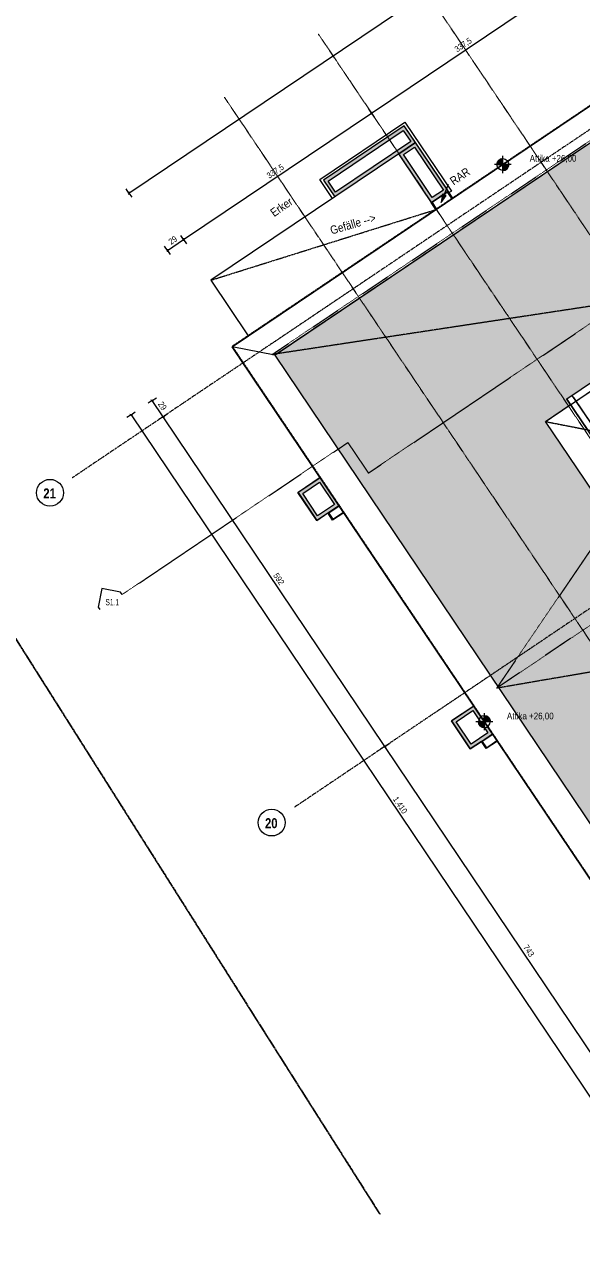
# Model space of a CAD drawing. Header units: centimetres. Extents: x -4512 to 25286, y -2765 to 13485.
# Drawn here: x 17873 to 18703, y 7832 to 9664 of the extents above; entities that cross this region are included whole.
import ezdxf

# ---------------------------------------------------------------- set-up
doc = ezdxf.new("R2010")
doc.units = ezdxf.units.CM
for name, pattern in [('_3D Schnittbereich_', [0.6000000000000001, 0.4, -0.2]), ('_Referenzebene_', [0.6, 0.4, -0.1, 0, -0.1]), ('_Schnittlinie_', [0.6, 0.3, -0.1, 0.1, -0.1]), ('DB_Strichpunkt', [0.28, 0.15, -0.065, 0, -0.065]), ('Grundgrenze', [0.8999999999999999, 0.4, -0.1, 0.1, -0.1, 0.1, -0.1]), ('Rasterlinie', [2.2225, 1.27, -0.3175000000000001, 0.3175000000000001, -0.3175000000000001]), ('Strich', [0.30000000000000004, 0.2, -0.1]), ('Verdeckt', [0.30000000000000004, 0.2, -0.1]), ('Verdeckt 0_5', [0.10584, 0.05292, -0.05292])]:
    doc.linetypes.add(name, pattern=pattern)
for name, color, linetype, lineweight in [('A-ANNO-DIMS', 7, 'Continuous', 5), ('A-ANNO-DIMS-50', 7, 'Continuous', 5), ('A-DETL-HDLN', 7, 'Verdeckt', 5), ('A-FLOR', 7, 'Continuous', 9), ('A-FLOR-PATT', 7, 'Continuous', 9), ('A-GENM', 7, 'Continuous', 9), ('A-WALL', 7, 'Continuous', 9), ('G-ANNO-DIMS', 7, 'Continuous', 5), ('I-WALL', 7, 'Continuous', 9), ('Q-SPCQ', 7, 'Continuous', 9), ('S-GRID', 7, 'Continuous', 5), ('S-GRID-IDEN', 7, 'Continuous', 13), ('Text', 7, 'Continuous', 5)]:
    doc.layers.add(name, color=color, linetype=linetype, lineweight=lineweight)
for name, color, linetype, lineweight, true_color in [('A-DETL', 251, 'Continuous', 9, 0x4f4f4f), ('C-PROP-LINE', 96, 'Grundgrenze', 25, 0x008000), ('G-ANNO-SYMB', 9, '_3D Schnittbereich_', 5, 0xc0c0c0)]:
    doc.layers.add(name, color=color, linetype=linetype, lineweight=lineweight, true_color=true_color)
doc.styles.add('Arial Narrow', font='ARIALN.TTF', dxfattribs={"width": 0.75, "height": 9.249999999999993})
doc.styles.add('Arial Unicode MS_1', font='ARIALUNI.ttf', dxfattribs={"width": 0.85, "height": 9.999999999999998})
doc.styles.add('Arial Unicode MS_3', font='ARIALUNI.ttf', dxfattribs={"width": 0.8, "height": 9})
doc.styles.add('Arial Unicode MS_4', font='ARIALUNI.ttf', dxfattribs={"width": 0.85, "height": 12.5})
doc.styles.add('Arial Unicode MS_B', font='', dxfattribs={"width": 0.8, "height": 14.99999999999999})
doc.styles.get('Arial Unicode MS_B').set_extended_font_data('Arial Unicode MS', bold=True)
doc.dimstyles.new('M_1_100', dxfattribs={"dimscale": 30.48, "dimtxt": 9.052603678738716, "dimasz": 0.0984251968503937, "dimexe": 0.2460629921259842, "dimexo": 0.0625, "dimgap": 0.0328083989501312, "dimtad": 1, "dimdec": 1, "dimrnd": 0.5, "dimdsep": 46, "dimtxsty": 'Arial Unicode MS_3', "dimblk1": 'OBLIQUE', "dimblk2": 'OBLIQUE', "dimsah": 1, "dimcen": 0.09, "dimazin": 0, "dimtfac": 1, "dimtdec": 4, "dimtix": 1, "dimtmove": 0, "dimatfit": 3, "dimfxl": 0.2460629921259842, "dimfxlon": 1, "dimtvp": 1, "dimtolj": 1, "dimtzin": 0, "dimlwd": 13, "dimlwe": 13, "dimarcsym": 2})

# ---------------------------------------------------------------- blocks, each defined once
blk = doc.blocks.new('062_HNP_Attikaverblechung - 062_Attikaverblechung-14013506-DD - FOK AF 300')
at = {"layer": 'A-GENM', "lineweight": 5}
for p, q in [((6.226e-13, -8.46e-13), (1410.113926068983, -8.46e-13)), ((46.0000000000008, -46.00000000000093), (6.226e-13, -8.392e-13)), ((1364.113926068984, -46.00000000000059), (1410.113926068984, -4.331e-13)), ((1364.113926068983, -46.00000000000086), (46.0000000000008, -46.00000000000086))]:
    blk.add_line(p, q, dxfattribs=at)
blk = doc.blocks.new('HNP_Träger - HNP_Träger-18591599-DD - FOK AF 300')
at = {"layer": 'A-GENM', "lineweight": 5}
for p, q in [((529.2660210605151, 4.999999999999184), (0, 4.999999999999184)), ((0, 4.999999999999184), (0, -5.000000000000861)), ((529.2660210605151, -5.000000000000861), (529.2660210605151, 4.999999999999184)), ((0, -5.00000000000086), (529.2660210605151, -5.000000000000861))]:
    blk.add_line(p, q, dxfattribs=at)
at = {"layer": 'A-GENM', "linetype": 'Strich', "lineweight": 5}
for p, q in [((-9.746e-13, 5.000000000000112), (529.2660210605139, 5.000000000000112)), ((-9.746e-13, -5.000000000000861), (-9.746e-13, 5.000000000000111)), ((529.2660210605139, 5.000000000000112), (529.2660210605139, -5.00000000000086)), ((529.2660210605139, -5.000000000000861), (-9.746e-13, -5.000000000000861))]:
    blk.add_line(p, q, dxfattribs=at)
blk = doc.blocks.new('HNP_Träger - HNP_Träger-18589717-DD - FOK AF 300')
at = {"layer": 'A-GENM', "lineweight": 5}
for p, q in [((726.9955173574846, 4.999999999999184), (0, 4.999999999999184)), ((0, 4.999999999999184), (0, -5.000000000000861)), ((726.9955173574846, -5.000000000000861), (726.9955173574846, 4.999999999999184)), ((0, -5.00000000000086), (726.9955173574846, -5.000000000000861))]:
    blk.add_line(p, q, dxfattribs=at)
at = {"layer": 'A-GENM', "linetype": 'Strich', "lineweight": 5}
for p, q in [((-9.746e-13, 5.000000000000112), (726.9955173574832, 5.000000000000112)), ((-9.746e-13, -5.000000000000861), (-9.746e-13, 5.000000000000111)), ((726.9955173574832, 5.000000000000112), (726.9955173574832, -5.00000000000086)), ((726.9955173574832, -5.000000000000861), (-9.746e-13, -5.000000000000861))]:
    blk.add_line(p, q, dxfattribs=at)
blk = doc.blocks.new('HNP_Pflanztog - Planztrog mit Boden-V27-DD - FOK AF 300')
at = {"layer": 'Q-SPCQ', "true_color": 0xcbcbcb}
h = blk.add_hatch(color=9, dxfattribs=at)
h.paths.add_polyline_path([(0.0029722565188831, 144.99999999998), (-9.5292e-12, -2.55557e-11), (29.99999999998452, -2.85877e-11), (29.99999999998971, 144.9999999999813), (0.5457455343479001, 144.9999999999805)])
h.paths.add_polyline_path([(4.9999999999902, 139.9999999999747), (24.99999999998998, 139.9999999999747), (24.99462764192253, 4.999999999974174), (4.9999999999902, 4.999999999974607), (4.9999999999902, 138.3049183181878)])
at = {"layer": 'Q-SPCQ', "lineweight": 5}
for p, q in [((30.00000000000025, 145.0000000000001), (0.0029722565282533, 145.0000000000001)), ((5.000000000000013, 5), (5.000000000000217, 140.0000000000001)), ((5.000000000000217, 140.0000000000001), (25.00000000000023, 140.0000000000001)), ((25.00000000000023, 140.0000000000001), (25.00000000000001, 5)), ((30, 0), (30.00000000000025, 145.0000000000001)), ((4.74e-14, 29.86735078804913), (0, 0)), ((0, 0), (30, 0)), ((25.00000000000001, 5), (5.000000000000013, 5))]:
    blk.add_line(p, q, dxfattribs=at)
blk = doc.blocks.new('HNP_Pflanztog - Planztrog mit Boden-V28-DD - FOK AF 300')
at = {"layer": 'Q-SPCQ', "true_color": 0xcbcbcb}
h = blk.add_hatch(color=9, dxfattribs=at)
h.paths.add_polyline_path([(29.99627967381683, 86.99986401908254), (0.0032795906177807, 86.9460788216769), (0.128867398584448, 1.03955e-11), (29.9962796741001, 0.0037203258783484), (29.99627967381639, 86.9961436929287)])
h.paths.add_polyline_path([(24.99999999997049, 81.99986401908367), (24.99999999997136, 5.000000000007526), (4.999999999970709, 5.000000000008392), (4.999999999971142, 81.9998640190828), (21.92339267440675, 81.9998640190828)])
at = {"layer": 'Q-SPCQ', "lineweight": 5}
for p, q in [((1.354e-13, 86.9998640190748), (0, 0)), ((0.4999085302011129, 86.9998640190748), (1.354e-13, 86.9998640190748)), ((5.000000000000013, 5), (5.000000000000122, 81.9998640190748)), ((5.000000000000122, 81.9998640190748), (25.00000000000014, 81.9998640190748)), ((25.00000000000014, 81.9998640190748), (25.00000000000001, 5)), ((0, 0), (29.99621818665966, 0)), ((25.00000000000001, 5), (5.000000000000013, 5))]:
    blk.add_line(p, q, dxfattribs=at)
blk = doc.blocks.new('HNP_Pflanztog - Planztrog mit Boden-V68-DD - FOK AF 300')
at = {"layer": 'Q-SPCQ', "true_color": 0xcbcbcb}
h = blk.add_hatch(color=9, dxfattribs=at)
h.paths.add_polyline_path([(3.85501e-11, -1.21281e-11), (39.80999186769216, -1.12618e-11), (39.80655692287506, 49.99999999998776), (3.89832e-11, 49.99999999998863), (3.89832e-11, 8.363326405645658)])
h.paths.add_polyline_path([(5.000000000038713, 4.999999999989334), (5.000000000039146, 44.9999999999889), (35.00000000003839, 44.99999999998803), (35.00000000003882, 4.999999999988468), (13.52828470088126, 4.999999999988468)])
at = {"layer": 'Q-SPCQ', "lineweight": 5}
for p, q in [((8.12e-14, 50.00000000000014), (0, 0)), ((39.80865927516382, 50.00000000000014), (8.12e-14, 50.00000000000014)), ((5.000000000000013, 5), (5.000000000000068, 45.00000000000014)), ((5.000000000000068, 45.00000000000014), (35.00000000000007, 45.00000000000014)), ((35.00000000000007, 45.00000000000014), (35.00000000000001, 5)), ((0, 0), (19.83699035929509, 0)), ((35.00000000000001, 5), (5.000000000000013, 5))]:
    blk.add_line(p, q, dxfattribs=at)
blk = doc.blocks.new('HNP_Pflanztog - Planztrog mit Boden-V69-DD - FOK AF 300')
at = {"layer": 'Q-SPCQ', "true_color": 0xcbcbcb}
h = blk.add_hatch(color=9, dxfattribs=at)
h.paths.add_polyline_path([(3.76838e-11, -1.4727e-11), (39.82088644630213, -1.38607e-11), (39.81759296780773, 49.99999999998603), (3.72506e-11, 49.99999999998603), (3.72506e-11, 8.363326405643924)])
h.paths.add_polyline_path([(5.00000000003698, 4.999999999986735), (5.00000000003698, 44.9999999999863), (35.00000000003709, 44.99999999998543), (35.00000000003666, 4.999999999985002), (9.730062349123411, 4.999999999986735)])
at = {"layer": 'Q-SPCQ', "lineweight": 5}
for p, q in [((8.12e-14, 50.00000000000014), (0, 0)), ((39.8195538537752, 50.00000000000014), (8.12e-14, 50.00000000000014)), ((5.000000000000013, 5), (5.000000000000068, 45.00000000000014)), ((5.000000000000068, 45.00000000000014), (35.00000000000007, 45.00000000000014)), ((35.00000000000007, 45.00000000000014), (35.00000000000001, 5)), ((0, 0), (19.83699035929509, 0)), ((35.00000000000001, 5), (5.000000000000013, 5))]:
    blk.add_line(p, q, dxfattribs=at)
blk = doc.blocks.new('Family - ___-3356438-DD - FOK AF 300')
at = {"layer": 'C-PROP-LINE', "color": 1, "true_color": 0xff0000}
for p, q in [((30245.33117590843, 10231.71338968583), (31532.34970534381, 8196.40095674229)), ((31532.34970534381, 8196.400956742293), (31725.53173393755, 7891.892179188157))]:
    blk.add_line(p, q, dxfattribs=at)
blk = doc.blocks.new('Family - ___-5162724-DD - FOK AF 300')
at = {"layer": 'C-PROP-LINE', "linetype": '_Referenzebene_'}
for p, q in [((32550.83269316327, 9886.918158669558), (31505.64471027197, 9183.857499488508)), ((31505.64471027197, 9183.857499488508), (32292.62416532374, 8013.915364630548))]:
    blk.add_line(p, q, dxfattribs=at)
blk = doc.blocks.new('Raster - Raster horizontal Kreis-118396-DD - FOK AF 300')
at = {"layer": 'S-GRID-IDEN'}
blk.add_circle((0, 0), 0.4000000000000004, dxfattribs=at)
blk = doc.blocks.new('Höhenkoten - Roh-32967-DD - FOK AF 300')
at = {"layer": 'G-ANNO-DIMS'}
h = blk.add_hatch(color=256, dxfattribs=at)
edge = h.paths.add_edge_path()
edge.add_arc((-0.0027363332696677, -1.1e-15), 0.1755155214602179, 89.10670749709578, 180.0000000000002, ccw=False)
edge.add_line((6e-16, 0.1754941900852822), (4e-16, -1.1e-15))
edge.add_line((4e-16, -1.1e-15), (-0.1782518547298856, -6e-16))
h = blk.add_hatch(color=256, dxfattribs=at)
edge = h.paths.add_edge_path()
edge.add_arc((-0.0027363332696677, 3e-16), 0.1755155214602181, 270.89329250290405, 359.99999999999847, ccw=False)
edge.add_line((2e-16, -0.1754941900852832), (4e-16, -1e-15))
edge.add_line((4e-16, -1e-15), (0.1727791881905504, -3.3e-15))
for p, q in [((-0.2527363332696674, 0), (0.2472636667303326, 0)), ((-0.2014091323909538, 0), (0.1981284657474312, 0)), ((8e-16, 0.2549520929039358), (0, -0.2549520929039358)), ((4e-16, -1.1e-15), (6e-16, 0.1754941900852822)), ((-0.1782518547298856, -6e-16), (4e-16, -1.1e-15)), ((0.1727791881905504, -3.3e-15), (4e-16, -1e-15)), ((4e-16, -1e-15), (2e-16, -0.1754941900852832))]:
    blk.add_line(p, q, dxfattribs=at)
blk.add_circle((-0.0027363332696675, 0), 0.1755155214602182, dxfattribs=at)
for centre, radius, start, end in [((-0.0027363332696677, -1.1e-15), 0.1755155214602179, 89.10670749709544, 179.9999999999998), ((-0.0027363332696677, 3e-16), 0.1755155214602181, 270.8932925029036, 359.9999999999981)]:
    blk.add_arc(centre, radius, start, end, dxfattribs=at)
blk = doc.blocks.new('DIMBLOCK16-DD - FOK AF 300')
at = {"layer": 'A-ANNO-DIMS-50', "lineweight": 13}
for p, q in [((18063.145763907, 9103.728132239896), (18069.36885839452, 9107.914191842849)), ((18063.145763907, 9103.728132239896), (18056.92266941949, 9099.542072636941)), ((18063.145763907, 9103.728132239896), (18061.06393308891, 9104.135539216808)), ((18079.33292535857, 9079.663917978207), (18063.145763907, 9103.728132239896)), ((18063.145763907, 9103.728132239896), (18065.2275947251, 9103.320725262984)), ((18079.33292535856, 9079.663917978207), (18073.10983087105, 9075.477858375254)), ((18079.33292535857, 9079.663917978207), (18077.25109454048, 9080.071324955117)), ((18079.33292535856, 9079.663917978207), (18085.55601984607, 9083.849977581156)), ((18079.33292535857, 9079.663917978207), (18081.41475617666, 9079.256511001293))]:
    blk.add_line(p, q, dxfattribs=at)
at = {"layer": 'A-ANNO-DIMS-50', "color": 0, "lineweight": 13, "insert": (18078.67467297736, 9103.36479021584), "char_height": 9, "width": 13.27715206215012, "attachment_point": 1, "rotation": 303.9273521159066, "line_spacing_factor": 1.117605392436879, "style": 'Arial Unicode MS_3'}
blk.add_mtext('29', dxfattribs=at)
blk = doc.blocks.new('_Oblique')
at = {"color": 0, "linetype": 'ByBlock', "lineweight": -2}
blk.add_line((-0.5, -0.5), (0.5, 0.5), dxfattribs=at)
blk = doc.blocks.new('DIMBLOCK28-DD - FOK AF 300')
at = {"layer": 'A-ANNO-DIMS-50', "lineweight": 13}
for p, q in [((18031.64936727202, 9082.541745170396), (18037.87246454222, 9086.727800636541)), ((18031.64936727202, 9082.541745170396), (18025.42627000182, 9078.35568970425)), ((18031.64936727202, 9082.541745170394), (18029.56753672475, 9082.949153531205)), ((18031.64936727202, 9082.541745170394), (18818.62804460404, 7912.599087168112)), ((18031.64936727202, 9082.541745170394), (18033.73119781929, 9082.134336809584)), ((18818.62804460403, 7912.599087168112), (18824.85114187424, 7916.785142634258)), ((18818.62804460403, 7912.599087168112), (18812.40494733383, 7908.413031701966)), ((18818.62804460404, 7912.599087168112), (18816.54621405678, 7913.006495528921)), ((18818.62804460404, 7912.599087168112), (18820.70987515131, 7912.191678807301))]:
    blk.add_line(p, q, dxfattribs=at)
at = {"layer": 'A-ANNO-DIMS-50', "color": 0, "lineweight": 13, "insert": (18428.73778834658, 8514.942249328204), "char_height": 9, "width": 29.77300765451845, "attachment_point": 1, "rotation": 303.92731402850274, "line_spacing_factor": 1.117605392436879, "style": 'Arial Unicode MS_3'}
blk.add_mtext('1.410', dxfattribs=at)
blk = doc.blocks.new('DIMBLOCK29-DD - FOK AF 300')
at = {"layer": 'A-ANNO-DIMS-50', "lineweight": 13}
for p, q in [((18028.35645210731, 9412.66596452143), (19073.54396763836, 10115.72731849121)), ((19073.54396763836, 10115.72731849121), (19069.3579080354, 10121.95041297873)), ((19073.54396763836, 10115.72731849121), (19073.13656066144, 10113.64548767312)), ((19073.54396763836, 10115.72731849121), (19073.95137461526, 10117.80914930931)), ((19073.54396763836, 10115.72731849121), (19077.73002724131, 10109.5042240037)), ((18028.35645210731, 9412.665964521431), (18024.17039250436, 9418.889059008943)), ((18028.35645210731, 9412.66596452143), (18027.9490451304, 9410.584133703336)), ((18028.35645210731, 9412.66596452143), (18028.76385908422, 9414.747795339523)), ((18028.35645210731, 9412.665964521431), (18032.54251171027, 9406.442870033916))]:
    blk.add_line(p, q, dxfattribs=at)
at = {"layer": 'A-ANNO-DIMS-50', "color": 0, "lineweight": 13, "insert": (18530.17044198252, 9765.50331460213), "char_height": 9, "width": 39.63028721581172, "attachment_point": 1, "rotation": 33.92735211589029, "line_spacing_factor": 1.117605392436879, "style": 'Arial Unicode MS_3'}
blk.add_mtext('1.259,5', dxfattribs=at)
blk = doc.blocks.new('DIMBLOCK47-DD - FOK AF 300')
at = {"layer": 'A-ANNO-DIMS-50', "lineweight": 13}
for p, q in [((18409.75256335129, 8588.454326431069), (18415.97565783881, 8592.640386034023)), ((18409.75256335129, 8588.454326431069), (18403.52946886377, 8584.268266828114)), ((18409.75256335129, 8588.454326431069), (18407.6707325332, 8588.86173340798)), ((18824.45072006069, 7971.954310239358), (18409.75256335129, 8588.454326431069)), ((18409.75256335129, 8588.454326431069), (18411.83439416938, 8588.046919454157)), ((18824.45072006069, 7971.954310239358), (18818.22762557318, 7967.768250636404)), ((18824.45072006069, 7971.954310239358), (18822.36888924259, 7972.36171721627)), ((18824.45072006069, 7971.954310239358), (18830.6738145482, 7976.140369842312)), ((18824.45072006069, 7971.954310239358), (18826.53255087878, 7971.546903262446))]:
    blk.add_line(p, q, dxfattribs=at)
at = {"layer": 'A-ANNO-DIMS-50', "color": 0, "lineweight": 13, "insert": (18622.99311033141, 8294.168221547776), "char_height": 9, "width": 19.91572809322518, "attachment_point": 1, "rotation": 303.9273521159066, "line_spacing_factor": 1.117605392436879, "style": 'Arial Unicode MS_3'}
blk.add_mtext('743', dxfattribs=at)
blk = doc.blocks.new('DIMBLOCK48-DD - FOK AF 300')
at = {"layer": 'A-ANNO-DIMS-50', "lineweight": 13}
for p, q in [((18079.3329253583, 9079.66391797859), (18073.10983087079, 9075.477858375632)), ((18079.3329253583, 9079.66391797859), (18077.25109454021, 9080.071324955503)), ((18079.3329253583, 9079.66391797859), (18085.55601984581, 9083.849977581547)), ((18409.75256335129, 8588.454326431069), (18079.3329253583, 9079.66391797859)), ((18079.3329253583, 9079.66391797859), (18081.41475617639, 9079.256511001679)), ((18409.75256335129, 8588.454326431069), (18415.97565783881, 8592.640386034023)), ((18409.75256335129, 8588.454326431069), (18403.52946886377, 8584.268266828114)), ((18409.75256335129, 8588.454326431069), (18407.6707325332, 8588.86173340798)), ((18409.75256335129, 8588.454326431069), (18411.83439416938, 8588.046919454157))]:
    blk.add_line(p, q, dxfattribs=at)
at = {"layer": 'A-ANNO-DIMS-50', "color": 0, "lineweight": 13, "insert": (18250.43421298021, 8848.023025417393), "char_height": 9, "width": 19.91572809322518, "attachment_point": 1, "rotation": 303.9273521159066, "line_spacing_factor": 1.117605392436879, "style": 'Arial Unicode MS_3'}
blk.add_mtext('592', dxfattribs=at)
blk = doc.blocks.new('DIMBLOCK94-DD - FOK AF 300')
at = {"layer": 'A-ANNO-DIMS-50', "lineweight": 13}
for p, q in [((18085.77051029123, 9327.312877637944), (18109.83305238891, 9343.498914282814)), ((18109.83305238891, 9343.498914282814), (18105.64699278595, 9349.722008770328)), ((18109.83305238891, 9343.498914282814), (18109.425645412, 9341.417083464721)), ((18109.83305238891, 9343.498914282814), (18110.24045936582, 9345.580745100908)), ((18109.83305238891, 9343.498914282814), (18114.01911199186, 9337.275819795297)), ((18085.77051029123, 9327.312877637944), (18081.58445068827, 9333.535972125455)), ((18085.77051029123, 9327.312877637944), (18085.36310331432, 9325.231046819848)), ((18085.77051029123, 9327.312877637944), (18086.17791726814, 9329.394708456037)), ((18085.77051029123, 9327.312877637944), (18089.95656989418, 9321.089783150428))]:
    blk.add_line(p, q, dxfattribs=at)
at = {"layer": 'A-ANNO-DIMS-50', "color": 0, "lineweight": 13, "insert": (18086.13301623328, 9342.841224304955), "char_height": 9, "width": 13.27715206215012, "attachment_point": 1, "rotation": 33.92735211589029, "line_spacing_factor": 1.117605392436879, "style": 'Arial Unicode MS_3'}
blk.add_mtext('29', dxfattribs=at)
blk = doc.blocks.new('DIMBLOCK95-DD - FOK AF 300')
at = {"layer": 'A-ANNO-DIMS-50', "lineweight": 13}
for p, q in [((18109.83305238891, 9343.498914282814), (18389.87164078995, 9531.87115007726)), ((18389.87164078995, 9531.871150077262), (18385.685581187, 9538.094244564776)), ((18389.87164078995, 9531.87115007726), (18389.46423381304, 9529.789319259167)), ((18389.87164078995, 9531.87115007726), (18390.27904776686, 9533.952980895354)), ((18389.87164078995, 9531.871150077262), (18394.05770039291, 9525.648055589745)), ((18109.83305238891, 9343.498914282814), (18105.64699278595, 9349.722008770328)), ((18109.83305238891, 9343.498914282814), (18109.425645412, 9341.417083464721)), ((18109.83305238891, 9343.498914282814), (18110.24045936582, 9345.580745100908)), ((18109.83305238891, 9343.498914282814), (18114.01911199186, 9337.275819795297))]:
    blk.add_line(p, q, dxfattribs=at)
at = {"layer": 'A-ANNO-DIMS-50', "color": 0, "lineweight": 13, "insert": (18232.48051103799, 9441.284103040654), "char_height": 9, "width": 29.77300765451845, "attachment_point": 1, "rotation": 33.92735211589029, "line_spacing_factor": 1.117605392436879, "style": 'Arial Unicode MS_3'}
blk.add_mtext('337,5', dxfattribs=at)
blk = doc.blocks.new('DIMBLOCK96-DD - FOK AF 300')
at = {"layer": 'A-ANNO-DIMS-50', "lineweight": 13}
for p, q in [((18389.87164078995, 9531.87115007726), (18669.91155626535, 9720.244278548553)), ((18669.91155626535, 9720.24427854855), (18665.7254966624, 9726.467373036063)), ((18669.91155626535, 9720.244278548553), (18669.50414928844, 9718.162447730458)), ((18669.91155626535, 9720.244278548553), (18670.31896324227, 9722.326109366646)), ((18669.91155626535, 9720.24427854855), (18674.09761586831, 9714.021184061035)), ((18389.87164078995, 9531.871150077262), (18385.685581187, 9538.094244564776)), ((18389.87164078995, 9531.87115007726), (18389.46423381304, 9529.789319259167)), ((18389.87164078995, 9531.87115007726), (18390.27904776686, 9533.952980895354)), ((18389.87164078995, 9531.871150077262), (18394.05770039291, 9525.648055589745))]:
    blk.add_line(p, q, dxfattribs=at)
at = {"layer": 'A-ANNO-DIMS-50', "color": 0, "lineweight": 13, "insert": (18512.51976297621, 9629.656785173522), "char_height": 9, "width": 29.77300765451845, "attachment_point": 1, "rotation": 33.92735211589029, "line_spacing_factor": 1.117605392436879, "style": 'Arial Unicode MS_3'}
blk.add_mtext('337,5', dxfattribs=at)
blk = doc.blocks.new('Schnitt - Detail-6677996-DD - FOK AF 300')
at = {"layer": 'G-ANNO-SYMB', "color": 7, "linetype": 'Continuous', "lineweight": 13}
for p, q in [((-0.3999999999999996, 0.4937499999999992), (-0.7999999999999979, 0.0937500000000018)), ((2.2e-15, 0.0937499999999956), (-0.3999999999999996, 0.4937499999999992)), ((-0.7999999999999979, 0.0937500000000017), (-0.7999999999999979, 2.1e-15)), ((2.1e-15, -6e-16), (2.1e-15, 0.0937499999999956))]:
    blk.add_line(p, q, dxfattribs=at)

msp = doc.modelspace()

# ---------------------------------------------------------------- hatches: boundary and pattern name
at = {"layer": 'A-FLOR-PATT', "lineweight": 5, "true_color": 0xeef1d8}
h = msp.add_hatch(color=254, dxfattribs=at)
h.paths.add_polyline_path([(18814.64349419877, 8326.16959594701), (19047.44561741123, 8483.02193422945), (18649.23213641716, 9072.4757196465), (18686.27240192238, 9097.64071452293), (18680.77255503793, 9105.78125300626), (19119.32946063488, 9402.075636426438), (19124.06159981245, 9395.072786663697), (19234.222716671, 9469.915769118488), (19402.23837309358, 9220.139749559576), (19536.25030522291, 9310.284923560328), (19198.68158520555, 9812.122508294387), (18246.11193660143, 9171.361971523582), (18814.48634816583, 8326.403212929115)])
h.paths.add_polyline_path([(20242.08067512729, 9286.17559847097), (20473.45972413658, 9441.732470517623), (20376.71022107988, 9585.558041857597), (20331.48626807096, 9555.152582780778), (20292.42453776964, 9613.225163443014), (20337.64242100813, 9643.641662114374), (20275.32210091827, 9736.280785093351), (20043.38886130751, 9580.267123326961), (20242.08042694438, 9286.175965816205)])
at = {"layer": 'Text'}
msp.add_hatch(color=256, dxfattribs=at).paths.add_polyline_path([(18493.83102571101, 9398.678455587074), (18500.99413954329, 9409.29067764534), (18495.83809271716, 9411.323657792693)])

# ---------------------------------------------------------------- linework, layer by layer
at = {"layer": 'A-DETL', "color": 7, "linetype": 'Verdeckt 0_5', "lineweight": 5}
for p, q in [((18241.88378197586, 9172.272662302288), (19246.76342865318, 9848.081400536901)), ((18150.51547240719, 9283.019473527605), (18486.36934275913, 9388.41540072299)), ((19587.72744335494, 9355.529938407659), (18576.2739887799, 8675.160316034564)), ((18941.59891676826, 9278.246886718667), (18241.88378197586, 9172.272662302288)), ((18963.9245678268, 9245.057049265259), (18576.2739887799, 8675.160316034564)), ((19291.61264832385, 8797.80140352233), (18576.2739887799, 8675.160316034564))]:
    msp.add_line(p, q, dxfattribs=at)
at = {"layer": 'A-DETL-HDLN'}
for p, q in [((18649.41099049273, 9072.361082871197), (19234.87979128517, 9467.910930903377)), ((19044.85489931781, 8484.48488364167), (18649.41099049273, 9072.361082871197)), ((18649.41099049273, 9072.361082871197), (19631.51317090882, 8880.838352623383))]:
    msp.add_line(p, q, dxfattribs=at)
at = {"layer": 'A-FLOR'}
for p, q in [((18430.55406080823, 9471.391709322055), (18150.51547240719, 9283.019473527605)), ((18486.30561993702, 9388.510132566627), (18430.55406080823, 9471.391709322055)), ((18150.51547240719, 9283.019473527605), (18206.26715675649, 9200.137710616464))]:
    msp.add_line(p, q, dxfattribs=at)
at = {"layer": 'A-FLOR', "color": 254, "lineweight": 5, "true_color": 0xcfcfcf}
for p, q in [((18649.23213641713, 9072.475719646489), (18686.27240192235, 9097.640714522919)), ((19047.44645356049, 8483.02069652307), (18649.23213641713, 9072.47571964649))]:
    msp.add_line(p, q, dxfattribs=at)
at = {"layer": 'A-GENM', "lineweight": 5}
for p, q in [((18182.20463206648, 9183.951662447893), (19217.95958464539, 9880.669058866362)), ((19246.29850994686, 9844.293015717865), (18246.04745212659, 9171.457890928767)), ((18246.04745212659, 9171.457890928767), (18182.20463206648, 9183.95166244789))]:
    msp.add_line(p, q, dxfattribs=at)
at = {"layer": 'A-WALL'}
for p, q in [((18312.72983092623, 9433.10825703639), (18439.67739614535, 9518.501476683467)), ((18438.59453986643, 9512.952324088357), (18318.28137977447, 9432.021838431287)), ((18505.67842071338, 9413.454738502985), (18438.59453986643, 9512.95232408836)), ((18439.67739614535, 9518.501476683465), (18508.99500498713, 9415.690866575143)), ((18331.70497552054, 9404.89936157742), (18312.72983092623, 9433.108257036389)), ((18318.28137977447, 9432.02183843129), (18335.02395924721, 9407.131926698992)), ((18478.69674595642, 9398.920667245775), (18503.58912390648, 9415.664905657579)), ((18485.88835493836, 9388.229452486112), (18478.69674595642, 9398.920667245775)), ((18503.31751925519, 9414.277018445511), (18480.08463316847, 9398.649062594499)), ((18480.08463316847, 9398.649062594499), (18486.71810049901, 9388.78759431808)), ((18509.95097619703, 9404.41556561317), (18503.31751925519, 9414.277018445515)), ((18503.58912390648, 9415.664905657579), (18510.78072175768, 9404.973707445137)), ((18508.99500498713, 9415.690866575143), (18505.67842071338, 9413.454738502985)), ((18193.43089431586, 9167.260796147386), (18193.40338566151, 9167.24229096577)), ((18906.75881488614, 8106.812389289498), (18193.40338566151, 9167.24229096577)), ((18280.11274421161, 8966.66643331177), (18313.30974504099, 8988.996939941599)), ((18313.42137771993, 8988.83099373037), (18280.39032156898, 8966.612112507943)), ((18308.24306465841, 8924.847238482105), (18280.11274421161, 8966.66643331177)), ((18280.39032156898, 8966.612112507943), (18308.29738558867, 8925.124815924519)), ((18324.75704763583, 8936.196658942688), (18341.32956446403, 8947.34441563398)), ((18341.88772785869, 8946.514684577807), (18326.1449348479, 8935.925054291412)), ((18324.8686758085, 8936.030709880359), (18308.24306465841, 8924.847238482105)), ((18308.29738558867, 8925.124815924519), (18324.75704763583, 8936.196659122805)), ((18332.01288428095, 8925.409961830994), (18324.75704763583, 8936.19665894269)), ((18326.1449348479, 8935.92505429141), (18332.28448893223, 8926.797849043058)), ((18348.58568859457, 8936.557911903752), (18332.01288428095, 8925.409961830994)), ((18332.28448893223, 8926.797849043056), (18348.02752519991, 8937.387642959924)), ((18508.96237487746, 8626.453258902731), (18542.16841543449, 8648.789846253501)), ((18542.28004811342, 8648.623900042268), (18509.23995223483, 8626.398938098904)), ((18537.09269532426, 8584.634064073067), (18508.96237487746, 8626.453258902731)), ((18509.23995223483, 8626.398938098904), (18537.14701625452, 8584.91164151548)), ((18553.71830647435, 8595.81753547132), (18537.09269532426, 8584.634064073067)), ((18537.14701625452, 8584.91164151548), (18553.60667830168, 8595.983484713764)), ((18553.60667830168, 8595.983484533648), (18570.18823486215, 8607.137321938995)), ((18560.86251494681, 8585.196787421955), (18553.60667830168, 8595.98348453365)), ((18570.74639825682, 8606.307590882823), (18554.99456551375, 8595.711879882374)), ((18554.99456551375, 8595.711879882372), (18561.13411959808, 8586.58467463402)), ((18577.4443589927, 8596.350818208768), (18560.86251494681, 8585.196787421955)), ((18561.13411959808, 8586.584674634018), (18576.88619559805, 8597.18054926494))]:
    msp.add_line(p, q, dxfattribs=at)
at = {"layer": 'G-ANNO-SYMB', "color": 174, "linetype": '_Schnittlinie_', "lineweight": 13, "true_color": 0x000099}
for p, q in [((18385.30357028457, 8995.655663559071), (20607.26249667521, 10492.50690308601)), ((18018.26720559652, 8814.563530723552), (18354.64368269983, 9041.167875529187)), ((18354.64368269983, 9041.167875529187), (18385.30357028457, 8995.655663559071))]:
    msp.add_line(p, q, dxfattribs=at)
at = {"layer": 'I-WALL'}
msp.add_line((19246.36346436999, 9844.196452947417), (18246.11193368599, 9171.361975857684), dxfattribs=at)
at = {"layer": 'S-GRID', "linetype": 'Rasterlinie'}
for p, q in [((20134.49576118112, 10462.10258904213), (17943.91747453443, 8988.574514932301)), ((20745.3401999588, 10159.5252957106), (18274.33711252743, 8497.364923384472))]:
    msp.add_line(p, q, dxfattribs=at)
at = {"layer": 'S-GRID', "color": 8, "linetype": 'DB_Strichpunkt', "true_color": 0x808080}
for p, q in [((18450.41050751957, 9744.215453905941), (19610.14801519268, 8020.122446276918)), ((18310.39088155047, 9650.029112839553), (19470.12838922358, 7925.936105210528)), ((18170.37125558138, 9555.842771773168), (19330.1087632545, 7831.749764144142))]:
    msp.add_line(p, q, dxfattribs=at)
at = {"layer": 'Text'}
for p, q in [((18493.83102571101, 9398.678455587074), (18504.66164437025, 9426.147084356367)), ((18495.83809271716, 9411.323657792693), (18493.83102571101, 9398.678455587074)), ((18493.83102571101, 9398.678455587074), (18500.99413954329, 9409.29067764534)), ((18500.99413954329, 9409.29067764534), (18495.83809271716, 9411.323657792693))]:
    msp.add_line(p, q, dxfattribs=at)

# ---------------------------------------------------------------- block references
at = {"layer": 'A-GENM', "linetype": 'Strich', "lineweight": 5}
for name, p, rotation in [('HNP_Träger - HNP_Träger-18591599-DD - FOK AF 300', (18683.57166145726, 9101.638186116486), 34.04343923334704), ('HNP_Träger - HNP_Träger-18589717-DD - FOK AF 300', (18684.91562192766, 9108.580359425616), 304.0434392333474)]:
    msp.add_blockref(name, p, dxfattribs=dict(at, rotation=rotation))
at = {"layer": 'A-GENM', "rotation": 123.9273517798051}
msp.add_blockref('062_HNP_Attikaverblechung - 062_Attikaverblechung-14013506-DD - FOK AF 300', (18969.24742111137, 8013.91535896917), dxfattribs=at)
at = {"layer": 'C-PROP-LINE', "linetype": '_Referenzebene_'}
msp.add_blockref('Family - ___-5162724-DD - FOK AF 300', (-13323.37674770803, 0), dxfattribs=at)
at = {"layer": 'C-PROP-LINE', "color": 1, "true_color": 0xff0000}
msp.add_blockref('Family - ___-3356438-DD - FOK AF 300', (-13323.37674770803, 0), dxfattribs=at)
at = {"layer": 'G-ANNO-DIMS', "xscale": 49.99999999999998, "yscale": 49.99999999999998, "zscale": 49.99999999999998, "rotation": 180}
msp.add_blockref('Höhenkoten - Roh-32967-DD - FOK AF 300', (18585.55394537306, 9455.271131125726), dxfattribs=at)
at = {"layer": 'G-ANNO-DIMS', "extrusion": (0, 0, -1), "xscale": 49.99999999999998, "yscale": 49.99999999999998, "zscale": 49.99999999999998}
msp.add_blockref('Höhenkoten - Roh-32967-DD - FOK AF 300', (-18557.98590558632, 8625.30639143376), dxfattribs=at)
at = {"layer": 'G-ANNO-SYMB', "color": 7, "linetype": 'Continuous', "lineweight": 13, "xscale": 49.99999999999998, "yscale": 49.99999999999998, "zscale": 49.99999999999998, "rotation": 33.96668594302127}
msp.add_blockref('Schnitt - Detail-6677996-DD - FOK AF 300', (18018.26720559651, 8814.563530723548), dxfattribs=at)
at = {"layer": 'Q-SPCQ'}
for name, p, rotation in [('HNP_Pflanztog - Planztrog mit Boden-V27-DD - FOK AF 300', (18455.33877827823, 9488.059946138297), 123.9273521158903), ('HNP_Pflanztog - Planztrog mit Boden-V28-DD - FOK AF 300', (18455.44570547795, 9488.131872353166), 213.9273521158884), ('HNP_Pflanztog - Planztrog mit Boden-V68-DD - FOK AF 300', (18308.29738558865, 8925.12481592451), 33.92735211588861), ('HNP_Pflanztog - Planztrog mit Boden-V69-DD - FOK AF 300', (18537.1470162545, 8584.911641515471), 33.92735211588861)]:
    msp.add_blockref(name, p, dxfattribs=dict(at, rotation=rotation))
at = {"layer": 'S-GRID-IDEN', "xscale": 49.99999999999998, "yscale": 49.99999999999998, "zscale": 49.99999999999998, "rotation": 123.9273902032762}
for p in [(17910.72765210866, 8966.248841653607), (18241.14729010166, 8475.039250105778)]:
    msp.add_blockref('Raster - Raster horizontal Kreis-118396-DD - FOK AF 300', p, dxfattribs=at)

# ---------------------------------------------------------------- texts
at = {"layer": 'G-ANNO-DIMS', "char_height": 9.999999999999998, "width": 83.03949313621963, "attachment_point": 1, "line_spacing_factor": 1.117605392436879, "style": 'Arial Unicode MS_1'}
for insert in [(18625.68260095936, 9469.545114928584), (18591.7164508151, 8638.797384281572)]:
    msp.add_mtext('Attika +26,00', dxfattribs=dict(at, insert=insert))
at = {"layer": 'G-ANNO-SYMB', "color": 7, "linetype": 'Continuous', "insert": (17993.35567171145, 8808.002336089216), "char_height": 9.249999999999993, "width": 20.14239843749998, "attachment_point": 1, "style": 'Arial Narrow'}
msp.add_mtext('S1.1', dxfattribs=at)
at = {"layer": 'S-GRID-IDEN', "color": 191, "lineweight": 25, "true_color": 0xb46efa, "char_height": 14.99999999999999, "width": 23.72994999999998, "attachment_point": 1, "style": 'Arial Unicode MS_B'}
for s, insert in [('21', (17900.80765210866, 8972.809258320272)), ('20', (18231.22729010166, 8481.599666772443))]:
    msp.add_mtext(s, dxfattribs=dict(at, insert=insert))
at = {"layer": 'Text', "char_height": 12.5, "attachment_point": 1, "style": 'Arial Unicode MS_4'}
for s, insert, width, rotation in [('RAR', (18505.28641604306, 9434.126568071297), 37.8196078125, 34.18283970107214), ('Erker', (18237.56696845888, 9386.97263674211), 43.2710828125, 34.76771852968814), ('Gefälle -->', (18326.97802244198, 9362.820314275537), 84.8385796875, 16.403126747028516)]:
    msp.add_mtext(s, dxfattribs=dict(at, insert=insert, width=width, rotation=rotation))

# ---------------------------------------------------------------- dimensions: what is measured, and where the dimension line sits
at = {"layer": 'A-ANNO-DIMS', "lineweight": 13}
for base, p1, p2, angle, override, picture, middle in [((19073.54396763836, 10115.72731849121), (18032.54251171027, 9406.442870033916), (19077.73002724131, 10109.5042240037), 33.92735211589041, {"dimpost": '<>', "dimfxl": 1259.647653142645}, 'DIMBLOCK29-DD - FOK AF 300', (18547.82560856991, 9768.84174716373)), ((18669.91155626535, 9720.24427854855), (18394.05770039291, 9525.648055589745), (18674.09761586831, 9714.021184061035), 33.92735211588967, {"dimpost": '<>', "dimfxl": 337.5007996872429}, 'DIMBLOCK96-DD - FOK AF 300', (18526.76699722473, 9630.702819970315)), ((18389.87164078995, 9531.871150077266), (18114.01911199186, 9337.275819795297), (18394.05770039291, 9525.648055589745), 33.92735211589118, {"dimpost": '<>', "dimfxl": 337.4992003129043}, 'DIMBLOCK95-DD - FOK AF 300', (18246.7277452865, 9442.33013783745)), ((18109.83305238891, 9343.498914282813), (18089.95656989418, 9321.089783150428), (18114.01911199186, 9337.275819795297), 33.92735211588678, {"dimpost": '<>', "dimfxl": 28.99989162861988}, 'DIMBLOCK94-DD - FOK AF 300', (18094.67718003714, 9340.05100161779)), ((18063.145763907, 9103.72813223989), (18073.10983087105, 9075.477858375254), (18069.36885839452, 9107.914191842849), 303.9273521159137, {"dimpost": '<>', "dimfxl": 32.65134918944631}, 'DIMBLOCK16-DD - FOK AF 300', (18075.88445029019, 9094.820626411976)), ((18818.62804460403, 7912.599087168108), (18037.87246454222, 9086.727800636541), (18824.85114187424, 7916.785142634258), 303.9273140285027, {"dimpost": '<>', "dimfxl": 1410.000447371808}, 'DIMBLOCK28-DD - FOK AF 300', (18429.78381367251, 8500.69501438434)), ((18079.3329253583, 9079.663917978589), (18403.52946886377, 8584.268266828114), (18073.10983087079, 9075.477858375632), 303.9273521159066, {"dimpost": '<>', "dimfxl": 591.9999999997427}, 'DIMBLOCK48-DD - FOK AF 300', (18249.18785001221, 8837.183723507755)), ((18409.75256335129, 8588.454326431067), (18830.6738145482, 7976.140369842312), (18403.52946886377, 8584.268266828114), 303.9273521159069, {"dimpost": '<>', "dimfxl": 743.1499385336398}, 'DIMBLOCK47-DD - FOK AF 300', (18621.7467473634, 8283.328919638143))]:
    dim = msp.add_linear_dim(base=base, p1=p1, p2=p2, angle=angle, dimstyle='M_1_100', override=override, dxfattribs=at)
    dim.commit()
    dim.dimension.update_dxf_attribs({"geometry": picture, "text_midpoint": middle})

doc.saveas('drawing.dxf')
